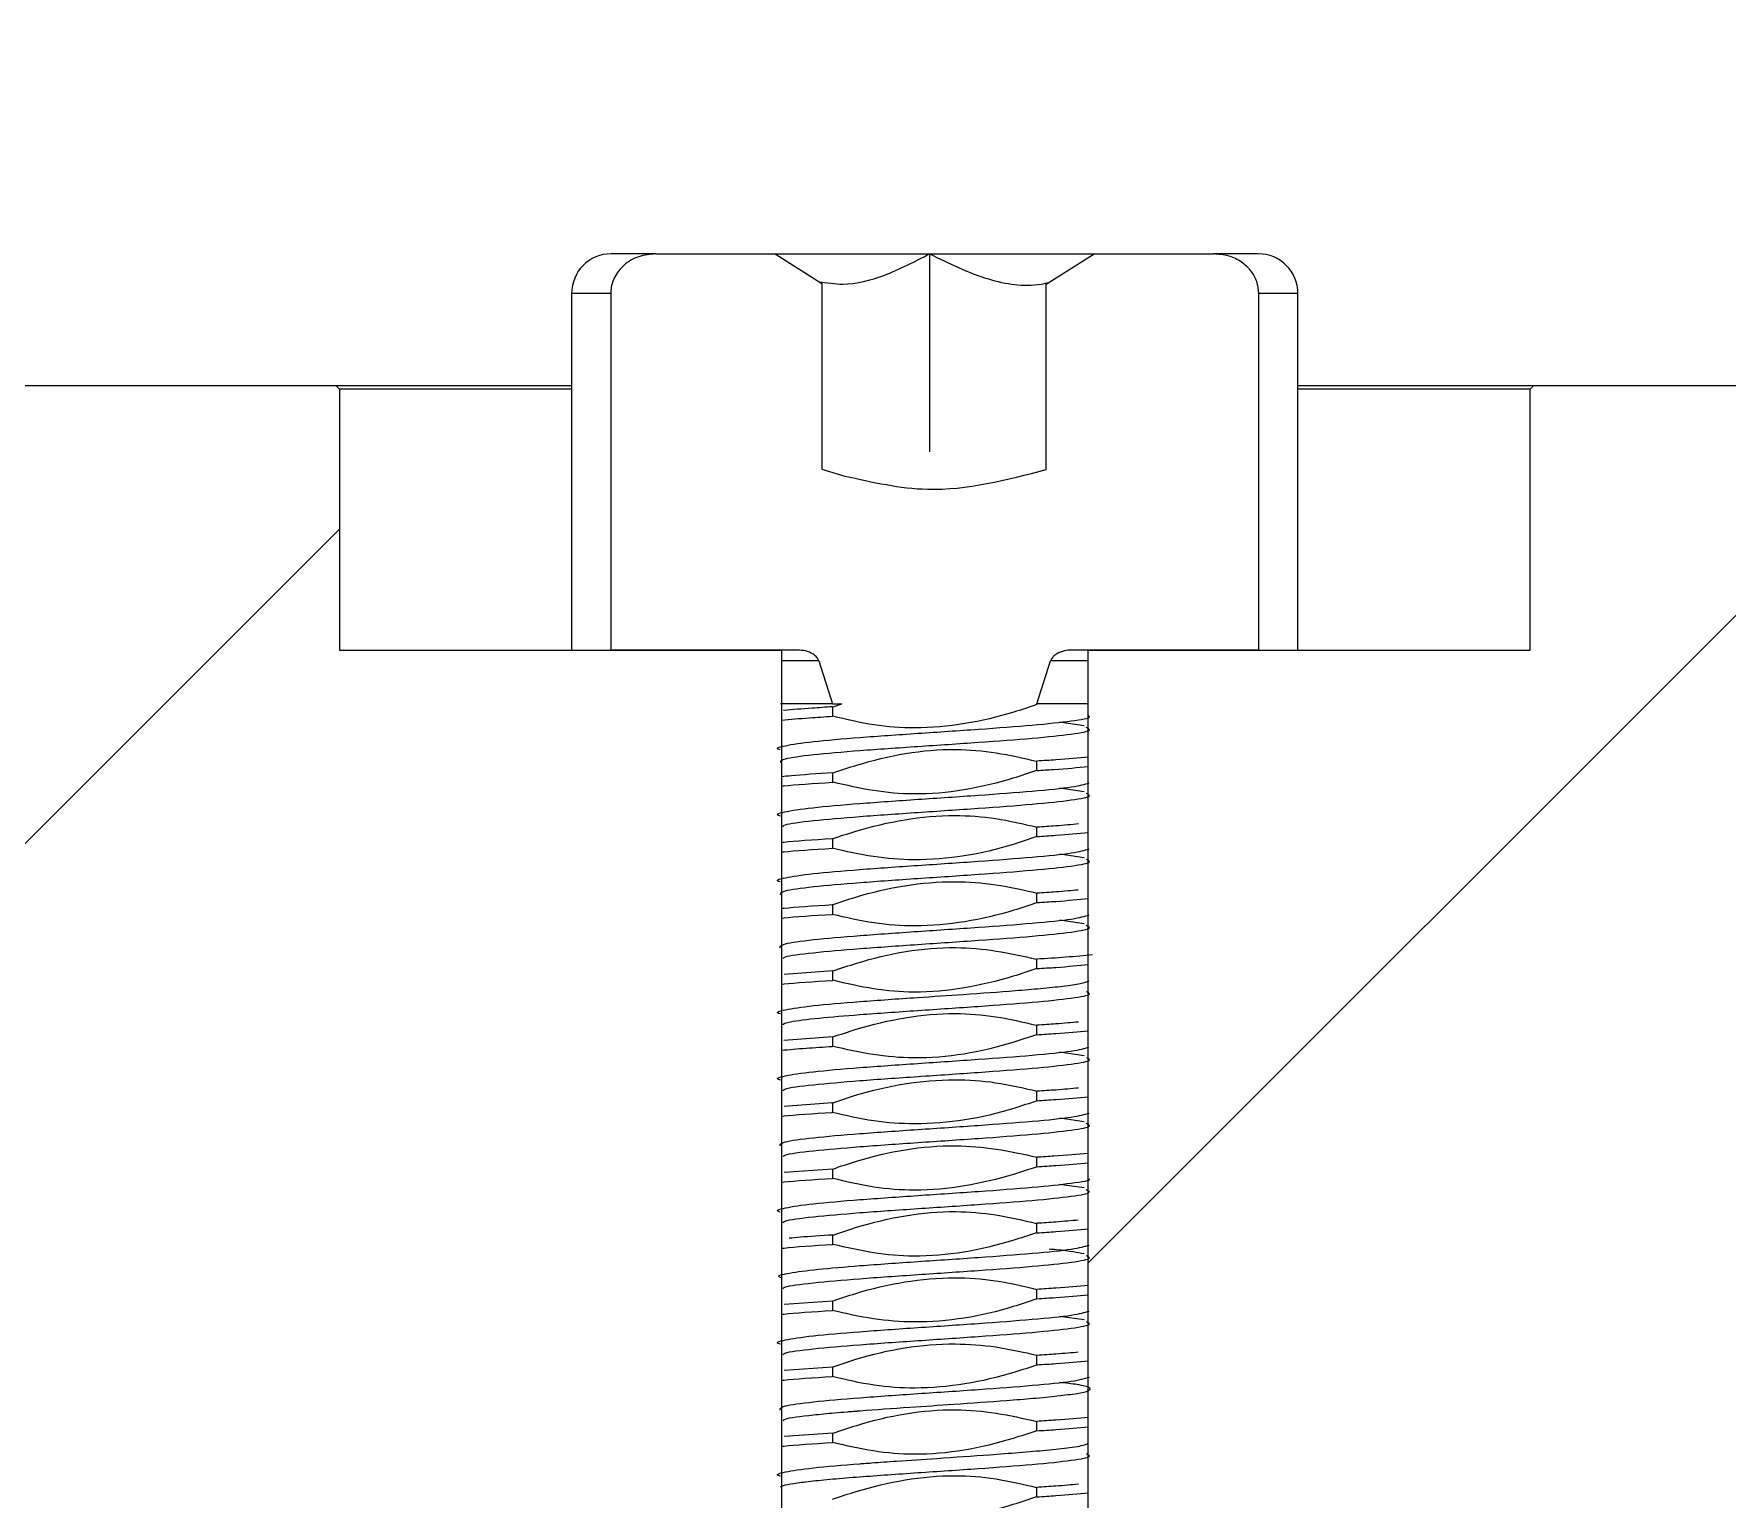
# Model space of a CAD drawing. Header units: millimetres. Extents: x -48 to 1187, y 2 to 839.
# Drawn here: x 148.46 to 153.59, y 379.05 to 383.49 of the extents above; entities that cross this region are included whole.
import ezdxf

# ---------------------------------------------------------------- set-up
doc = ezdxf.new("R2010")
doc.units = ezdxf.units.MM

# ---------------------------------------------------------------- blocks, each defined once
blk = doc.blocks.new('SW_HATCH_1')
at = {"color": 0, "linetype": 'Continuous', "lineweight": 18}
for p, q in [((-3.637, 5.3433), (-0.9803, 8)), ((-11.5144, 1.956), (-5.9043, 7.5661))]:
    blk.add_line(p, q, dxfattribs=at)

msp = doc.modelspace()

# ---------------------------------------------------------------- linework, layer by layer
at = {"color": 7, "linetype": 'Continuous', "lineweight": 25}
for p, q in [((150.347644, 382.819203), (150.212389, 382.819203)), ((150.347644, 382.819203), (150.709488, 382.819203)), ((150.709488, 382.819203), (150.850433, 382.729491)), ((150.709488, 382.819203), (151.176921, 382.819203)), ((151.176921, 382.819203), (151.176921, 382.219203)), ((151.176921, 382.819203), (151.675837, 382.819203)), ((151.530239, 382.727172), (151.675291, 382.819203)), ((151.675291, 382.819203), (152.037134, 382.819203)), ((152.172389, 382.819203), (152.037134, 382.819203)), ((150.092389, 382.699203), (150.092389, 381.619203)), ((150.210965, 382.699203), (150.092389, 382.699203)), ((150.210965, 382.699203), (150.210965, 381.619203)), ((150.850433, 382.729491), (150.850433, 382.167408)), ((151.530239, 382.166069), (151.530239, 382.727172)), ((152.173814, 381.619203), (152.173814, 382.699203)), ((152.292389, 382.699203), (152.173814, 382.699203)), ((152.292389, 381.619203), (152.292389, 382.699203)), ((149.37901, 382.419203), (143.779252, 382.419203)), ((149.37901, 382.419203), (149.38938, 382.409203)), ((150.092389, 382.419203), (149.37901, 382.419203)), ((149.38938, 382.409203), (149.38938, 381.619203)), ((150.092389, 382.409203), (149.38938, 382.409203)), ((153.005769, 382.419203), (152.292389, 382.419203)), ((152.995398, 382.409203), (152.292389, 382.409203)), ((152.995398, 382.409203), (153.005769, 382.419203)), ((152.995398, 381.619203), (152.995398, 382.409203)), ((162.099936, 382.419203), (153.005769, 382.419203)), ((150.850433, 382.167408), (150.920168, 382.146266)), ((149.38938, 381.619203), (150.728068, 381.619203)), ((150.776853, 381.619203), (150.210965, 381.619203)), ((150.728068, 381.619203), (150.728068, 374.419203)), ((152.173814, 381.619203), (151.607926, 381.619203)), ((151.65671, 374.419203), (151.65671, 381.619203)), ((151.65671, 381.619203), (152.995398, 381.619203)), ((150.841397, 381.586149), (150.728068, 381.586149)), ((150.841397, 381.586149), (150.882733, 381.456402)), ((151.502046, 381.456402), (151.543382, 381.586149)), ((151.65671, 381.586149), (151.543382, 381.586149)), ((150.882733, 381.456402), (150.725392, 381.456402)), ((150.882733, 381.456402), (150.911296, 381.456402)), ((150.882733, 381.447077), (150.882733, 381.41854)), ((150.884565, 381.447169), (150.911296, 381.456402)), ((151.538132, 381.456402), (151.502046, 381.456402)), ((151.656802, 381.456402), (151.538132, 381.456402)), ((151.644558, 381.389627), (151.570345, 381.400619)), ((151.502046, 381.254082), (151.502046, 381.282617)), ((150.882733, 381.247079), (150.882733, 381.218551)), ((151.644697, 381.189856), (151.570905, 381.200729)), ((151.502046, 381.054058), (151.502046, 381.082582)), ((150.882733, 381.047095), (150.882733, 381.018572)), ((151.644615, 380.989856), (151.570922, 381.000703)), ((150.882733, 380.847068), (150.882733, 380.818546)), ((151.502046, 380.854038), (151.502046, 380.882558)), ((151.644497, 380.789918), (151.570981, 380.800693)), ((150.883363, 380.647109), (150.736208, 380.636411)), ((150.882733, 380.647069), (150.882733, 380.618527)), ((151.502046, 380.654092), (151.502046, 380.682539)), ((150.88286, 380.447107), (150.735748, 380.436329)), ((150.882733, 380.447099), (150.882733, 380.418584)), ((151.502046, 380.453983), (151.502046, 380.482662)), ((151.644688, 380.389856), (151.570681, 380.400762)), ((151.502046, 380.254052), (151.502046, 380.282574)), ((150.882094, 380.24704), (150.736028, 380.236365)), ((150.882733, 380.247081), (150.882733, 380.21856)), ((151.644513, 380.189908), (151.570936, 380.200702)), ((151.502046, 380.054021), (151.502046, 380.082517)), ((150.883043, 380.04707), (150.736363, 380.036371)), ((150.882733, 380.047051), (150.882733, 380.018536)), ((151.644564, 379.989639), (151.570415, 380.000617)), ((151.502046, 379.853756), (151.502046, 379.882629)), ((150.882733, 379.847082), (150.882733, 379.818555)), ((151.502046, 379.654058), (151.502046, 379.682582)), ((150.882259, 379.647063), (150.735872, 379.636365)), ((150.882733, 379.647094), (150.882733, 379.618571)), ((151.644601, 379.589856), (151.5709, 379.600702)), ((151.502046, 379.454035), (151.502046, 379.482556)), ((150.882531, 379.447053), (150.7362, 379.436365)), ((150.882733, 379.447066), (150.882733, 379.418544)), ((151.502046, 379.254093), (151.502046, 379.282553)), ((150.883383, 379.247123), (150.736203, 379.236474)), ((150.882733, 379.247081), (150.882733, 379.21853)), ((151.502046, 379.053999), (151.502046, 379.082661))]:
    msp.add_line(p, q, dxfattribs=at)
at = {"color": 7, "linetype": 'Continuous', "lineweight": 18}
msp.add_circle((134.392389, 398.419203), 29.029052, dxfattribs=at)
at = {"color": 7, "linetype": 'Continuous', "lineweight": 25}
for centre, radius, start, end in [((150.212389, 382.699203), 0.12, 90, 180), ((152.172389, 382.699203), 0.12, 0, 90), ((134.392389, 398.419203), 34.4, 301.5508999, 332.0562409), ((134.392389, 398.419203), 32.44, 303.7017981, 330.2037358)]:
    msp.add_arc(centre, radius, start, end, dxfattribs=at)
for points, knots in [([(150.347644, 382.819203), (150.33011, 382.817558), (150.295014, 382.814266), (150.250062, 382.787818), (150.220787, 382.750634), (150.211509, 382.718952), (150.211052, 382.702352), (150.210965, 382.699203)], [0, 0, 0, 0, 0.26048471, 0.52139031, 0.75212951, 0.95296681, 1, 1, 1, 1]), ([(150.841993, 382.734863), (150.865951, 382.731239), (150.9319, 382.721264), (151.047553, 382.752014), (151.131472, 382.795598), (151.176921, 382.819203)], [0, 0, 0, 0, 0.20731939, 0.57069176, 1, 1, 1, 1]), ([(151.176921, 382.819203), (151.235005, 382.790637), (151.342084, 382.737975), (151.470243, 382.717226), (151.530787, 382.730829), (151.538863, 382.732644)], [0, 0, 0, 0, 0.50674319, 0.93420062, 1, 1, 1, 1]), ([(152.173814, 382.699203), (152.172556, 382.711567), (152.170039, 382.736303), (152.15064, 382.76956), (152.121515, 382.796375), (152.082479, 382.815437), (152.052721, 382.817908), (152.037134, 382.819203)], [0, 0, 0, 0, 0.18349713, 0.36711139, 0.55805631, 0.7685191, 1, 1, 1, 1]), ([(150.920168, 382.146266), (151.003592, 382.127381), (151.207113, 382.08131), (151.410324, 382.134614), (151.530239, 382.166069)], [0, 0, 0, 0, 0.40990231, 1, 1, 1, 1]), ([(150.841397, 381.586149), (150.839721, 381.58974), (150.835838, 381.598065), (150.821679, 381.608994), (150.80149, 381.617462), (150.785011, 381.618626), (150.776853, 381.619203)], [0, 0, 0, 0, 0.15362805, 0.3560577, 0.68121555, 1, 1, 1, 1]), ([(151.607926, 381.619203), (151.600296, 381.618688), (151.584375, 381.617615), (151.564943, 381.610025), (151.551666, 381.600102), (151.54562, 381.592313), (151.543863, 381.587474), (151.543382, 381.586149)], [0, 0, 0, 0, 0.29869774, 0.62323671, 0.7986996, 0.94485654, 1, 1, 1, 1]), ([(150.724381, 381.316772), (150.724266, 381.316798), (150.705722, 381.32099), (150.73384, 381.329349), (150.814264, 381.341849), (150.960635, 381.354349), (151.140129, 381.366849), (151.327793, 381.379349), (151.496137, 381.391849), (151.612873, 381.404349), (151.668187, 381.413829), (151.658398, 381.419141), (151.656286, 381.420287)], [0, 0, 0, 0, 0.000750964, 0.121506548, 0.242262132, 0.363017716, 0.4837733, 0.604528884, 0.725284468, 0.846040052, 0.966795636, 1, 1, 1, 1]), ([(150.728068, 381.406913), (150.754805, 381.409236), (150.799511, 381.413121), (150.85899, 381.416994), (150.882896, 381.41855)], [0, 0, 0, 0, 0.59806182, 1, 1, 1, 1]), ([(150.883393, 381.44712), (150.862137, 381.445733), (150.806575, 381.44211), (150.762087, 381.43848), (150.734619, 381.436239)], [0, 0, 0, 0, 0.38257157, 1, 1, 1, 1]), ([(151.502046, 381.453651), (151.478663, 381.445859), (151.359327, 381.406089), (151.191793, 381.375848), (151.006406, 381.38937), (150.924681, 381.408724), (150.883189, 381.41855)], [0, 0, 0, 0, 0.11758036, 0.60009393, 0.79696501, 1, 1, 1, 1]), ([(150.726069, 381.278861), (150.726632, 381.282515), (150.72784, 381.29034), (150.816667, 381.302323), (150.959715, 381.314902), (151.140093, 381.327201), (151.32771, 381.339624), (151.495718, 381.352061), (151.614273, 381.364545), (151.671226, 381.375292), (151.656714, 381.381893), (151.651409, 381.384306)], [0, 0, 0, 0, 0.103675581, 0.221983385, 0.340291432, 0.458583077, 0.576888258, 0.695195089, 0.813503575, 0.931813722, 1, 1, 1, 1]), ([(150.884383, 381.247168), (150.908144, 381.255159), (151.027806, 381.2954), (151.195635, 381.3266), (151.379385, 381.310425), (151.459767, 381.29184), (151.500272, 381.282475)], [0, 0, 0, 0, 0.12016379, 0.60515952, 0.80103947, 1, 1, 1, 1]), ([(151.65671, 381.294743), (151.627182, 381.291966), (151.583907, 381.287896), (151.521295, 381.283858), (151.501404, 381.282576)], [0, 0, 0, 0, 0.6823228, 1, 1, 1, 1]), ([(151.501422, 381.254042), (151.518816, 381.255163), (151.58114, 381.259182), (151.625053, 381.263234), (151.65671, 381.266155)], [0, 0, 0, 0, 0.27909508, 1, 1, 1, 1]), ([(150.725048, 381.116283), (150.725001, 381.116293), (150.705449, 381.120503), (150.732082, 381.128942), (150.811816, 381.141619), (150.959463, 381.154276), (151.139888, 381.166875), (151.328242, 381.179392), (151.494326, 381.191902), (151.619197, 381.204352), (151.64647, 381.212627), (151.660017, 381.216738)], [0, 0, 0, 0, 0.00030473, 0.12582682, 0.25198209, 0.37877042, 0.50334283, 0.62791493, 0.75248671, 0.87705817, 1, 1, 1, 1]), ([(150.88333, 381.247118), (150.836854, 381.244149), (150.774196, 381.240147), (150.737536, 381.236137), (150.728068, 381.235101)], [0, 0, 0, 0, 0.74174664, 1, 1, 1, 1]), ([(150.728068, 381.206874), (150.730647, 381.207188), (150.762799, 381.211098), (150.825601, 381.215001), (150.883367, 381.218591)], [0, 0, 0, 0, 0.08019015, 1, 1, 1, 1]), ([(151.500321, 381.253949), (151.476565, 381.245945), (151.356914, 381.205635), (151.189118, 381.174561), (151.005403, 381.190759), (150.925043, 381.209292), (150.88449, 381.218645)], [0, 0, 0, 0, 0.12017677, 0.60527438, 0.8008028, 1, 1, 1, 1]), ([(150.73264, 381.084026), (150.733606, 381.085969), (150.736641, 381.092079), (150.817922, 381.102356), (150.959215, 381.114856), (151.139967, 381.127356), (151.327407, 381.139856), (151.495497, 381.152356), (151.613935, 381.164856), (151.670744, 381.175435), (151.656911, 381.181847), (151.652066, 381.184093)], [0, 0, 0, 0, 0.05825575, 0.18317292, 0.30809009, 0.43300726, 0.55792443, 0.6828416, 0.80775877, 0.93267594, 1, 1, 1, 1]), ([(150.881612, 381.047049), (150.905395, 381.054993), (151.025114, 381.09498), (151.19307, 381.125127), (151.378537, 381.111809), (151.460328, 381.092433), (151.501899, 381.082585)], [0, 0, 0, 0, 0.11933723, 0.60072157, 0.79706291, 1, 1, 1, 1]), ([(151.501599, 381.054047), (151.477891, 381.04588), (151.358382, 381.004713), (151.189872, 380.97607), (151.004911, 380.990751), (150.923354, 381.009176), (150.881898, 381.018541)], [0, 0, 0, 0, 0.11947398, 0.60224551, 0.79781758, 1, 1, 1, 1]), ([(151.501885, 381.054047), (151.521474, 381.055311), (151.583878, 381.059335), (151.627074, 381.063394), (151.65671, 381.066179)], [0, 0, 0, 0, 0.31392021, 1, 1, 1, 1]), ([(151.627612, 381.092227), (151.606531, 381.090269), (151.571754, 381.08704), (151.521703, 381.083839), (151.501993, 381.082579)], [0, 0, 0, 0, 0.60620108, 1, 1, 1, 1]), ([(150.724358, 380.916788), (150.724268, 380.916809), (150.705703, 380.920996), (150.733723, 380.929349), (150.813966, 380.941849), (150.960283, 380.954349), (151.139568, 380.966849), (151.327885, 380.979349), (151.49398, 380.991849), (151.618754, 381.00427), (151.64609, 381.012524), (151.659626, 381.016611)], [0, 0, 0, 0, 0.000610804, 0.125833426, 0.251056048, 0.37627867, 0.501501292, 0.626723915, 0.751946537, 0.877169159, 1, 1, 1, 1]), ([(150.882329, 381.047069), (150.82491, 381.043504), (150.76255, 381.039632), (150.7306, 381.03575), (150.728068, 381.035442)], [0, 0, 0, 0, 0.9207665, 1, 1, 1, 1]), ([(150.728068, 381.00692), (150.730594, 381.007227), (150.762559, 381.011111), (150.824961, 381.014985), (150.882432, 381.018553)], [0, 0, 0, 0, 0.07901574, 1, 1, 1, 1]), ([(150.72553, 380.878509), (150.726089, 380.882291), (150.727265, 380.89024), (150.81679, 380.902356), (150.959956, 380.914856), (151.140257, 380.927356), (151.327798, 380.939856), (151.495748, 380.952356), (151.614162, 380.964856), (151.670974, 380.975505), (151.656822, 380.981987), (151.651766, 380.984303)], [0, 0, 0, 0, 0.10725585, 0.22540958, 0.34356332, 0.46171706, 0.57987079, 0.69802453, 0.81617827, 0.934332, 1, 1, 1, 1]), ([(150.881944, 380.847017), (150.905657, 380.855176), (151.025165, 380.896297), (151.193741, 380.924519), (151.378902, 380.910949), (151.4606, 380.89246), (151.502046, 380.883081)], [0, 0, 0, 0, 0.11941235, 0.60179889, 0.79798963, 1, 1, 1, 1]), ([(150.882449, 380.847049), (150.825158, 380.843491), (150.762727, 380.839613), (150.730704, 380.835725), (150.728068, 380.835405)], [0, 0, 0, 0, 0.9176885, 1, 1, 1, 1]), ([(151.503858, 380.854119), (151.480096, 380.846103), (151.36045, 380.805736), (151.192192, 380.776631), (151.006128, 380.789347), (150.923722, 380.808637), (150.881662, 380.818483)], [0, 0, 0, 0, 0.11899571, 0.59917013, 0.79541201, 1, 1, 1, 1]), ([(151.627265, 380.892174), (151.606387, 380.890234), (151.571752, 380.887016), (151.521869, 380.883826), (151.502056, 380.882559)], [0, 0, 0, 0, 0.60279908, 1, 1, 1, 1]), ([(151.502697, 380.854079), (151.5221, 380.855332), (151.584183, 380.85934), (151.627163, 380.863383), (151.65671, 380.866163)], [0, 0, 0, 0, 0.31252511, 1, 1, 1, 1]), ([(150.724062, 380.716868), (150.724453, 380.721029), (150.725235, 380.729356), (150.816554, 380.741849), (150.960003, 380.754349), (151.140093, 380.766849), (151.328144, 380.779349), (151.494248, 380.791849), (151.619361, 380.804329), (151.646768, 380.812642), (151.660438, 380.816789)], [0, 0, 0, 0, 0.124911875, 0.25001144, 0.375111005, 0.50021057, 0.625310135, 0.7504097, 0.875509265, 1, 1, 1, 1]), ([(150.728068, 380.806884), (150.730695, 380.807203), (150.762697, 380.811088), (150.825083, 380.814964), (150.882348, 380.818522)], [0, 0, 0, 0, 0.08209457, 1, 1, 1, 1]), ([(150.733347, 380.684469), (150.734326, 380.686241), (150.73761, 380.692184), (150.818341, 380.702311), (150.959546, 380.71485), (151.140459, 380.727391), (151.327929, 380.739917), (151.495915, 380.752434), (151.614398, 380.76494), (151.671301, 380.775687), (151.656689, 380.782261), (151.651325, 380.784674)], [0, 0, 0, 0, 0.05306691, 0.17799497, 0.30292353, 0.42785031, 0.55277659, 0.67770239, 0.8026277, 0.92755252, 1, 1, 1, 1]), ([(150.884478, 380.64715), (150.908211, 380.655231), (151.027796, 380.695949), (151.195909, 380.726101), (151.379786, 380.710092), (151.460337, 380.691748), (151.500993, 380.682489)], [0, 0, 0, 0, 0.1200613, 0.60497396, 0.80062077, 1, 1, 1, 1]), ([(151.670624, 380.695406), (151.64491, 380.69308), (151.597343, 380.688779), (151.531784, 380.684486), (151.501666, 380.682514)], [0, 0, 0, 0, 0.54059317, 1, 1, 1, 1]), ([(151.501259, 380.653975), (151.477479, 380.646039), (151.357767, 380.606085), (151.190084, 380.574691), (151.005884, 380.590122), (150.925165, 380.60905), (150.884366, 380.618616)], [0, 0, 0, 0, 0.11996511, 0.60393523, 0.79980702, 1, 1, 1, 1]), ([(151.50176, 380.654074), (151.521609, 380.655355), (151.584085, 380.659387), (151.627256, 380.663451), (151.65671, 380.666224)], [0, 0, 0, 0, 0.31770722, 1, 1, 1, 1]), ([(150.724787, 380.516766), (150.724536, 380.516823), (150.705765, 380.521044), (150.733777, 380.529419), (150.814356, 380.541895), (150.96045, 380.554317), (151.124746, 380.565749), (151.28996, 380.576783), (151.418419, 380.585927), (151.517221, 380.594237), (151.585349, 380.601276), (151.639191, 380.608831), (151.65329, 380.614042), (151.660566, 380.616731)], [0, 0, 0, 0, 0.00169127, 0.12641498, 0.25113817, 0.37583155, 0.49979575, 0.59339895, 0.70776467, 0.77303325, 0.84353284, 0.91925869, 1, 1, 1, 1]), ([(150.728068, 380.606833), (150.730715, 380.607155), (150.762893, 380.611069), (150.82569, 380.614978), (150.883322, 380.618565)], [0, 0, 0, 0, 0.08224418, 1, 1, 1, 1]), ([(150.728559, 380.48389), (150.73459, 380.486969), (150.747902, 380.493765), (150.835435, 380.50409), (150.968298, 380.515469), (151.139774, 380.527327), (151.327348, 380.539805), (151.495459, 380.552295), (151.614028, 380.564792), (151.670959, 380.575448), (151.656819, 380.581941), (151.651762, 380.584263)], [0, 0, 0, 0, 0.09202874, 0.20313308, 0.3089262, 0.43325651, 0.5576312, 0.68200623, 0.80638161, 0.93075733, 1, 1, 1, 1]), ([(150.883087, 380.447124), (150.906871, 380.455051), (151.026595, 380.494956), (151.194311, 380.526186), (151.37878, 380.511223), (151.459713, 380.492161), (151.500655, 380.482518)], [0, 0, 0, 0, 0.1198379, 0.6032482, 0.79929024, 1, 1, 1, 1]), ([(151.627478, 380.492299), (151.606443, 380.490346), (151.571601, 380.487111), (151.521426, 380.483901), (151.501543, 380.48263)], [0, 0, 0, 0, 0.603717666, 1, 1, 1, 1]), ([(151.500481, 380.453982), (151.476757, 380.445875), (151.357195, 380.405017), (151.188962, 380.375252), (151.004899, 380.391036), (150.92417, 380.409357), (150.883385, 380.418613)], [0, 0, 0, 0, 0.11995567, 0.60452953, 0.80020616, 1, 1, 1, 1]), ([(151.501483, 380.453947), (151.521233, 380.455219), (151.583803, 380.459246), (151.627088, 380.463313), (151.65671, 380.466096)], [0, 0, 0, 0, 0.315644131, 1, 1, 1, 1]), ([(150.725252, 380.31651), (150.724863, 380.316597), (150.705815, 380.320853), (150.733547, 380.329287), (150.813981, 380.341813), (150.960264, 380.354355), (151.1396, 380.366896), (151.327954, 380.379423), (151.494066, 380.39194), (151.618777, 380.404359), (151.646059, 380.4126), (151.659557, 380.416677)], [0, 0, 0, 0, 0.00260633, 0.1275994, 0.25259297, 0.37758705, 0.50258932, 0.62759108, 0.75259232, 0.87759303, 1, 1, 1, 1]), ([(150.728068, 380.406893), (150.751618, 380.408999), (150.79534, 380.412909), (150.855304, 380.416802), (150.882969, 380.418599)], [0, 0, 0, 0, 0.53863445, 1, 1, 1, 1]), ([(150.732831, 380.284155), (150.733812, 380.286056), (150.736946, 380.292122), (150.818112, 380.302356), (150.959382, 380.314856), (151.140143, 380.327356), (151.327542, 380.339856), (151.495592, 380.352356), (151.613946, 380.364856), (151.670674, 380.375405), (151.656945, 380.381787), (151.652179, 380.384003)], [0, 0, 0, 0, 0.05709018, 0.182280759, 0.307471338, 0.432661917, 0.557852495, 0.683043074, 0.808233653, 0.933424232, 1, 1, 1, 1]), ([(150.880953, 380.246991), (150.904702, 380.255047), (151.024306, 380.295616), (151.192674, 380.324387), (151.378314, 380.311651), (151.46036, 380.292666), (151.502046, 380.283021)], [0, 0, 0, 0, 0.11921797, 0.60039036, 0.79697025, 1, 1, 1, 1]), ([(151.627554, 380.292215), (151.606523, 380.290261), (151.571787, 380.287035), (151.521786, 380.283837), (151.502059, 380.282575)], [0, 0, 0, 0, 0.605462098, 1, 1, 1, 1]), ([(151.503239, 380.254115), (151.479518, 380.245977), (151.359995, 380.204972), (151.19145, 380.176708), (151.005485, 380.18998), (150.923052, 380.208833), (150.880912, 380.218471)], [0, 0, 0, 0, 0.11898168, 0.59950615, 0.79526175, 1, 1, 1, 1]), ([(151.502475, 380.25408), (151.52188, 380.255332), (151.584046, 380.259344), (151.627098, 380.263392), (151.65671, 380.266176)], [0, 0, 0, 0, 0.31215925, 1, 1, 1, 1]), ([(150.72409, 380.116873), (150.724455, 380.121032), (150.725184, 380.129357), (150.816421, 380.141849), (150.959814, 380.154349), (151.139875, 380.166849), (151.327935, 380.179349), (151.494063, 380.191849), (151.61906, 380.204306), (151.646471, 380.212596), (151.660104, 380.216719)], [0, 0, 0, 0, 0.12495723, 0.250150685, 0.37534414, 0.500537596, 0.625731051, 0.750924506, 0.876117961, 1, 1, 1, 1]), ([(150.728068, 380.206902), (150.730644, 380.207215), (150.762572, 380.211094), (150.824836, 380.214962), (150.882078, 380.218518)], [0, 0, 0, 0, 0.08066252, 1, 1, 1, 1]), ([(150.733545, 380.084612), (150.734534, 380.08634), (150.73791, 380.092238), (150.81852, 380.102316), (150.959692, 380.11485), (151.140608, 380.127385), (151.328026, 380.139907), (151.495964, 380.152422), (151.614394, 380.164926), (151.671261, 380.175662), (151.656707, 380.182225), (151.651382, 380.184626)], [0, 0, 0, 0, 0.05182213, 0.17697326, 0.3021248, 0.42726103, 0.55239685, 0.67753226, 0.80266724, 0.92780182, 1, 1, 1, 1]), ([(150.883595, 380.047092), (150.907306, 380.055247), (151.026827, 380.096352), (151.195271, 380.125293), (151.379793, 380.11024), (151.460946, 380.091924), (151.502046, 380.082648)], [0, 0, 0, 0, 0.11971027, 0.60342141, 0.79915172, 1, 1, 1, 1]), ([(151.65671, 380.09393), (151.624289, 380.091263), (151.577984, 380.087453), (151.519564, 380.083656), (151.502048, 380.082517)], [0, 0, 0, 0, 0.70016792, 1, 1, 1, 1]), ([(151.502739, 380.054044), (151.478953, 380.046114), (151.359224, 380.006194), (151.191365, 379.975659), (151.006203, 379.98944), (150.924686, 380.008753), (150.883319, 380.018553)], [0, 0, 0, 0, 0.11949531, 0.6014955, 0.797769, 1, 1, 1, 1]), ([(151.502295, 380.054037), (151.521929, 380.055304), (151.584185, 380.05932), (151.627236, 380.063372), (151.65671, 380.066146)], [0, 0, 0, 0, 0.3153645, 1, 1, 1, 1]), ([(150.72458, 379.916725), (150.724397, 379.916767), (150.705747, 379.920975), (150.73382, 379.929349), (150.814327, 379.941849), (150.960708, 379.954349), (151.140286, 379.966849), (151.327767, 379.979349), (151.496825, 379.991849), (151.610823, 380.004349), (151.666148, 380.012685), (151.660738, 380.016853), (151.660735, 380.016855)], [0, 0, 0, 0, 0.001240341, 0.12607864, 0.25091694, 0.375755239, 0.500593539, 0.625431839, 0.750270138, 0.875108438, 0.999946737, 1, 1, 1, 1]), ([(150.728068, 380.006874), (150.730724, 380.007196), (150.762842, 380.011095), (150.825482, 380.014983), (150.882943, 380.01855)], [0, 0, 0, 0, 0.0826749, 1, 1, 1, 1]), ([(150.732984, 379.884262), (150.733949, 379.886119), (150.737082, 379.892144), (150.818057, 379.902328), (150.959284, 379.914898), (151.140128, 379.927209), (151.327616, 379.939634), (151.495686, 379.952076), (151.614235, 379.964561), (151.671177, 379.97529), (151.656734, 379.981872), (151.651478, 379.984267)], [0, 0, 0, 0, 0.05553118, 0.18025913, 0.30498728, 0.42968125, 0.55441655, 0.67915349, 0.80389208, 0.92863233, 1, 1, 1, 1]), ([(150.884265, 379.847166), (150.90803, 379.855144), (151.027703, 379.89532), (151.195422, 379.926613), (151.379212, 379.910527), (151.459619, 379.891887), (151.500216, 379.882476)], [0, 0, 0, 0, 0.120149581, 0.605038627, 0.80058816, 1, 1, 1, 1]), ([(151.627084, 379.892231), (151.606251, 379.890296), (151.571506, 379.88707), (151.521432, 379.883868), (151.501384, 379.882587)], [0, 0, 0, 0, 0.599636014, 1, 1, 1, 1]), ([(150.883287, 379.847118), (150.848207, 379.844868), (150.796888, 379.841578), (150.762056, 379.838281), (150.751034, 379.837238)], [0, 0, 0, 0, 0.68357404, 1, 1, 1, 1]), ([(151.500256, 379.853949), (151.476504, 379.845932), (151.356866, 379.805548), (151.189019, 379.774615), (151.005315, 379.790832), (150.924956, 379.809318), (150.884409, 379.818645)], [0, 0, 0, 0, 0.120176308, 0.605325529, 0.800860064, 1, 1, 1, 1]), ([(151.501406, 379.853716), (151.521284, 379.854991), (151.583896, 379.85901), (151.627173, 379.863076), (151.65671, 379.865851)], [0, 0, 0, 0, 0.31748361, 1, 1, 1, 1]), ([(150.731124, 379.716721), (150.727216, 379.71786), (150.70977, 379.722947), (150.745186, 379.731834), (150.830516, 379.74324), (150.967698, 379.754862), (151.139934, 379.766884), (151.328216, 379.779401), (151.494315, 379.791913), (151.619142, 379.804358), (151.646409, 379.812627), (151.659944, 379.816732)], [0, 0, 0, 0, 0.03420083, 0.15268058, 0.26675104, 0.37640665, 0.50148536, 0.6265637, 0.75164166, 0.87671925, 1, 1, 1, 1]), ([(150.728068, 379.806883), (150.730635, 379.807195), (150.762777, 379.811104), (150.825565, 379.815004), (150.883339, 379.818594)], [0, 0, 0, 0, 0.07985167, 1, 1, 1, 1]), ([(150.732702, 379.684072), (150.733669, 379.686), (150.736727, 379.692095), (150.817953, 379.702356), (150.959227, 379.714856), (151.139981, 379.727356), (151.327413, 379.739856), (151.495498, 379.752356), (151.613931, 379.764856), (151.670738, 379.775433), (151.656913, 379.781844), (151.652074, 379.784088)], [0, 0, 0, 0, 0.05782771, 0.18280829, 0.30778886, 0.43276943, 0.55775001, 0.68273058, 0.80771116, 0.93269173, 1, 1, 1, 1]), ([(151.644701, 379.789856), (151.624552, 379.794022), (151.601437, 379.798803), (151.546237, 379.803583), (151.539152, 379.804196)], [0, 0, 0, 0, 0.87165421, 1, 1, 1, 1]), ([(150.881418, 379.647037), (150.905199, 379.654991), (151.024909, 379.695028), (151.192913, 379.724969), (151.378494, 379.711853), (151.460394, 379.692474), (151.502046, 379.682619)], [0, 0, 0, 0, 0.11927671, 0.60043641, 0.79679119, 1, 1, 1, 1]), ([(151.65671, 379.694704), (151.627073, 379.691919), (151.583914, 379.687862), (151.521577, 379.683842), (151.502046, 379.682582)], [0, 0, 0, 0, 0.68669129, 1, 1, 1, 1]), ([(150.724967, 379.51665), (150.724671, 379.516717), (150.705786, 379.52095), (150.733621, 379.529349), (150.814007, 379.541849), (150.960286, 379.554349), (151.139577, 379.566849), (151.327883, 379.579349), (151.493979, 379.591849), (151.61881, 379.604278), (151.646167, 379.612539), (151.659726, 379.616634)], [0, 0, 0, 0, 0.001994517, 0.127015113, 0.252035709, 0.377056305, 0.502076901, 0.627097497, 0.752118093, 0.877138689, 1, 1, 1, 1]), ([(150.728068, 379.606918), (150.730598, 379.607226), (150.762551, 379.611108), (150.824921, 379.614981), (150.882353, 379.618547)], [0, 0, 0, 0, 0.07917651, 1, 1, 1, 1]), ([(151.501825, 379.654058), (151.478117, 379.645887), (151.358613, 379.604701), (151.190077, 379.576189), (151.004956, 379.590666), (150.923254, 379.609132), (150.881679, 379.618529)], [0, 0, 0, 0, 0.119390933, 0.601822448, 0.797381432, 1, 1, 1, 1]), ([(151.501967, 379.654053), (151.521525, 379.655314), (151.583895, 379.659337), (151.627073, 379.663394), (151.65671, 379.66618)], [0, 0, 0, 0, 0.31359353, 1, 1, 1, 1]), ([(150.733285, 379.484489), (150.734274, 379.486278), (150.737569, 379.492233), (150.81837, 379.502356), (150.95956, 379.514856), (151.140404, 379.527356), (151.327798, 379.539856), (151.49581, 379.552356), (151.614101, 379.564856), (151.670758, 379.575417), (151.656921, 379.581812), (151.652099, 379.58404)], [0, 0, 0, 0, 0.0539137, 0.17947656, 0.30503942, 0.43060228, 0.55616514, 0.681728, 0.80729086, 0.93285372, 1, 1, 1, 1]), ([(150.882171, 379.447025), (150.905881, 379.455192), (151.025385, 379.49635), (151.193964, 379.524595), (151.37903, 379.510833), (151.46065, 379.492395), (151.502046, 379.483044)], [0, 0, 0, 0, 0.119454438, 0.602058419, 0.798175708, 1, 1, 1, 1]), ([(151.627209, 379.492166), (151.606359, 379.490229), (151.571743, 379.487013), (151.521883, 379.483824), (151.502054, 379.482556)], [0, 0, 0, 0, 0.602315236, 1, 1, 1, 1]), ([(151.502679, 379.454076), (151.522102, 379.455329), (151.584194, 379.459338), (151.627175, 379.463381), (151.65671, 379.46616)], [0, 0, 0, 0, 0.31281114, 1, 1, 1, 1]), ([(150.724084, 379.316887), (150.724481, 379.321041), (150.725275, 379.329362), (150.816575, 379.341849), (150.960029, 379.354349), (151.140128, 379.366849), (151.328178, 379.379349), (151.494291, 379.391849), (151.61955, 379.404349), (151.646991, 379.412683), (151.660712, 379.416849)], [0, 0, 0, 0, 0.12467063, 0.24971768, 0.37476474, 0.49981179, 0.62485884, 0.74990589, 0.87495295, 1, 1, 1, 1]), ([(150.728068, 379.406881), (150.730702, 379.407201), (150.76272, 379.411089), (150.825139, 379.414966), (150.882424, 379.418524)], [0, 0, 0, 0, 0.08226267, 1, 1, 1, 1]), ([(151.503806, 379.454113), (151.480039, 379.446114), (151.360375, 379.40584), (151.192175, 379.376551), (151.006183, 379.389293), (150.923863, 379.408628), (150.881874, 379.41849)], [0, 0, 0, 0, 0.11904193, 0.59935951, 0.79564154, 1, 1, 1, 1]), ([(150.733293, 379.284434), (150.734246, 379.286219), (150.737425, 379.292174), (150.802716, 379.300255), (150.877001, 379.307541), (150.920177, 379.311196), (150.942821, 379.313025), (150.954411, 379.313939), (150.960268, 379.314396), (150.963211, 379.314625), (150.964687, 379.314739), (150.965426, 379.314796), (150.965795, 379.314825), (150.965967, 379.314838), (151.012827, 379.31846), (151.107251, 379.325112), (151.261972, 379.335465), (151.391022, 379.344451), (151.494381, 379.35276), (151.568814, 379.359896), (151.62814, 379.367616), (151.66388, 379.375926), (151.665443, 379.384825), (151.636121, 379.393125), (151.589431, 379.39846), (151.570426, 379.400632)], [0, 0, 0, 0, 0.04595021, 0.15330856, 0.20724654, 0.23424795, 0.24775272, 0.25450562, 0.25788213, 0.25957039, 0.26041452, 0.26083659, 0.26104762, 0.26115314, 0.26117911, 0.35464804, 0.43189942, 0.52925614, 0.58572812, 0.6472617, 0.71385164, 0.78549228, 0.8621775, 0.94390076, 1, 1, 1, 1]), ([(150.884535, 379.247156), (150.908271, 379.255222), (151.027868, 379.295865), (151.195917, 379.326212), (151.379723, 379.310117), (151.460203, 379.291751), (151.500812, 379.282483)], [0, 0, 0, 0, 0.12010378, 0.60513808, 0.80075819, 1, 1, 1, 1]), ([(151.65671, 379.294678), (151.627244, 379.291905), (151.584034, 379.287839), (151.521493, 379.283807), (151.5016, 379.282525)], [0, 0, 0, 0, 0.68190892, 1, 1, 1, 1]), ([(151.501686, 379.25407), (151.521562, 379.255352), (151.584068, 379.259386), (151.627256, 379.263451), (151.65671, 379.266224)], [0, 0, 0, 0, 0.31798139, 1, 1, 1, 1]), ([(150.724863, 379.116762), (150.724587, 379.116824), (150.705773, 379.121051), (150.73383, 379.129433), (150.814101, 379.141891), (150.916244, 379.150541), (150.981829, 379.155539), (151.01774, 379.158223), (151.089647, 379.163342), (151.21203, 379.171596), (151.340308, 379.180283), (151.450773, 379.188594), (151.535598, 379.195905), (151.606263, 379.203919), (151.65085, 379.211016), (151.654551, 379.215444), (151.655821, 379.216963)], [0, 0, 0, 0, 0.001850879, 0.126213549, 0.250575639, 0.374880888, 0.384467918, 0.40111773, 0.455547955, 0.538070182, 0.648522929, 0.714506853, 0.787513108, 0.867532766, 0.954556037, 1, 1, 1, 1]), ([(150.728068, 379.206836), (150.730713, 379.207158), (150.762896, 379.211073), (150.825706, 379.214982), (150.883354, 379.21857)], [0, 0, 0, 0, 0.08218002, 1, 1, 1, 1]), ([(151.501054, 379.253967), (151.477277, 379.246024), (151.357572, 379.20603), (151.1899, 379.174605), (151.005821, 379.190237), (150.925198, 379.209095), (150.884456, 379.218624)], [0, 0, 0, 0, 0.120021528, 0.604251633, 0.800014548, 1, 1, 1, 1]), ([(150.725717, 379.084004), (150.727767, 379.085436), (150.732937, 379.089049), (150.763519, 379.094864), (150.81374, 379.10147), (150.881845, 379.108144), (150.986973, 379.116742), (151.139714, 379.127339), (151.327346, 379.139818), (151.495442, 379.152311), (151.614004, 379.164809), (151.670923, 379.175452), (151.656833, 379.181932), (151.651811, 379.184242)], [0, 0, 0, 0, 0.04300059, 0.10848507, 0.17463167, 0.24144032, 0.30891094, 0.43331849, 0.55775522, 0.6821922, 0.80662945, 0.93106694, 1, 1, 1, 1]), ([(150.882849, 379.047113), (150.906634, 379.055038), (151.026362, 379.09493), (151.194103, 379.126034), (151.378724, 379.111339), (151.459781, 379.09221), (151.500812, 379.082527)], [0, 0, 0, 0, 0.11976424, 0.60286153, 0.7989731, 1, 1, 1, 1]), ([(151.50061, 379.053991), (151.476889, 379.045871), (151.357337, 379.004946), (151.189048, 378.975382), (151.004869, 378.991022), (150.92403, 379.009341), (150.88316, 379.018603)], [0, 0, 0, 0, 0.119890986, 0.604242737, 0.799917115, 1, 1, 1, 1]), ([(151.501529, 379.053966), (151.521236, 379.055234), (151.583785, 379.059262), (151.627066, 379.063327), (151.65671, 379.066112)], [0, 0, 0, 0, 0.31505933, 1, 1, 1, 1]), ([(151.627519, 379.092302), (151.606466, 379.090348), (151.571624, 379.087113), (151.521455, 379.083903), (151.5016, 379.082633)], [0, 0, 0, 0, 0.60422293, 1, 1, 1, 1])]:
    msp.add_open_spline(points, degree=3, knots=knots, dxfattribs=at)

# ---------------------------------------------------------------- block references
at = {"color": 7, "linetype": 'Continuous', "lineweight": 18}
msp.add_blockref('SW_HATCH_1', (155.29367, 374.419203), dxfattribs=at)

doc.saveas('drawing.dxf')
